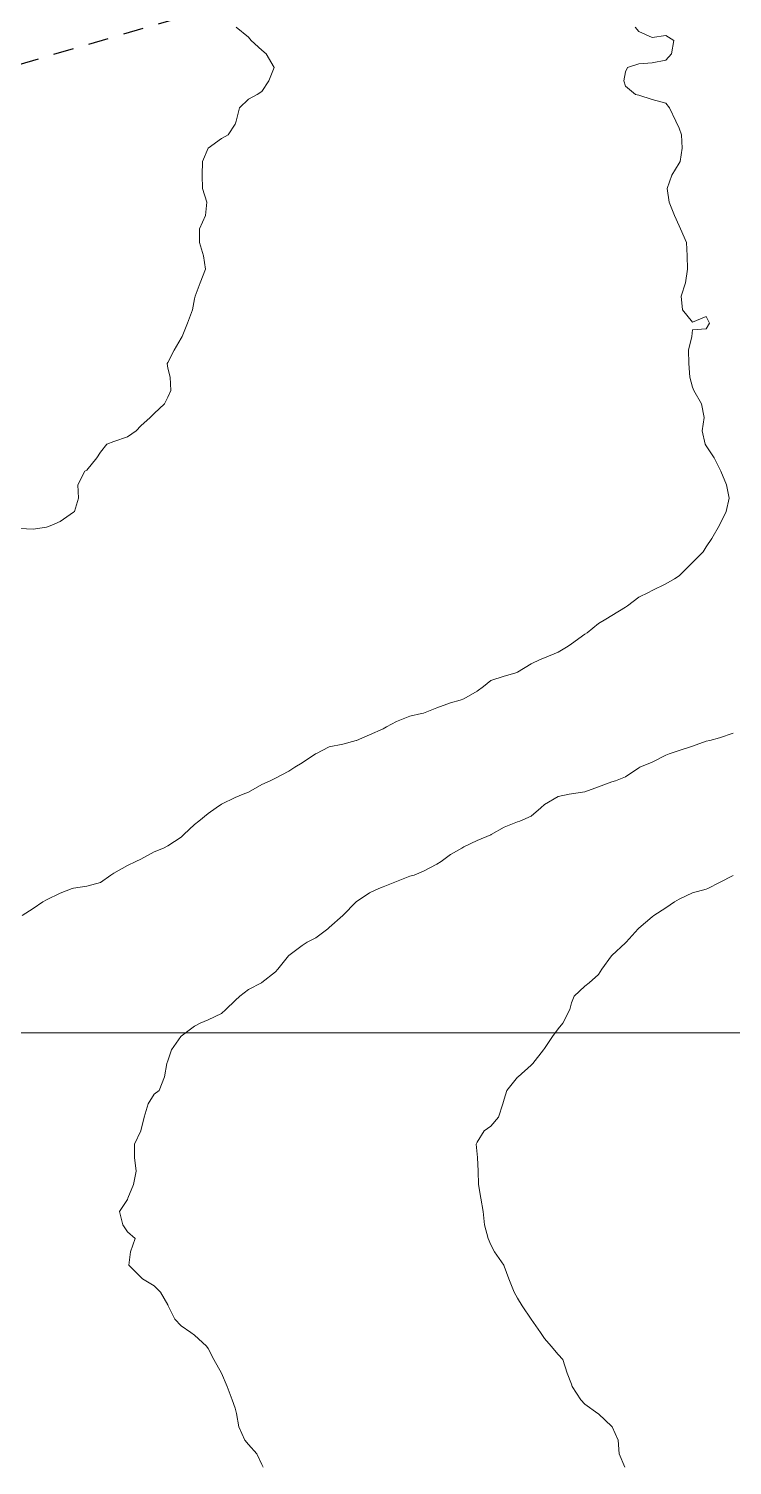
# Model space of a CAD drawing. Header units: centimetres. Extents: x 0 to 642158, y -847 to 649707.
# Drawn here: x 617167.6 to 617193.7, y 621171.3 to 621224.7 of the extents above; entities that cross this region are included whole.
import ezdxf

# ---------------------------------------------------------------- set-up
doc = ezdxf.new("R2010")
doc.units = ezdxf.units.CM
doc.header["$MEASUREMENT"] = 0
doc.linetypes.add('JIS_02_0.7', pattern=[1.35, 0.75, -0.6])
for name, color, linetype, lineweight in [('MEV_grille', 254, 'Continuous', 9), ('WAL_parcellaire agricole', 7, 'JIS_02_0.7', 25), ('WAL_topographie 0.5', 253, 'Continuous', 20)]:
    doc.layers.add(name, color=color, linetype=linetype, lineweight=lineweight)
picture_1 = doc.add_image_def('image2.png', size_in_pixel=(6614, 11023))

# ---------------------------------------------------------------- blocks, each defined once
blk = doc.blocks.new('*U114')
at = {"layer": 'MEV_grille', "transparency": 33554687}
blk.add_lwpolyline([(-1338.461, 0), (1338.461, 0)], dxfattribs=at)
blk = doc.blocks.new('*U115')
at = {"layer": 'MEV_grille', "color": 0, "linetype": 'ByBlock', "lineweight": -2, "transparency": 16777216}
blk.add_blockref('*U114', (0, -1200), dxfattribs=at)

msp = doc.modelspace()

# ---------------------------------------------------------------- linework, layer by layer
at = {"layer": 'WAL_parcellaire agricole'}
msp.add_lwpolyline([(617235.845, 621089.917), (617230.845, 621089.917), (617187.846, 621087.912), (617168.846, 621086.909), (617161.846, 621088.909), (617149.844, 621102.907), (617144.843, 621113.906), (617141.84, 621136.906), (617134.831, 621213.904), (617205.078, 621234.412), (617212.832, 621203.663), (617217.084, 621181.164), (617220.336, 621164.165), (617230.843, 621108.416), (617235.845, 621089.917)], dxfattribs=at)
at = {"layer": 'WAL_topographie 0.5'}
for points in [[(617175.298, 621224.75), (617175.75, 621224.37), (617175.847, 621224.25), (617176.25, 621223.893), (617176.406, 621223.75), (617176.704, 621223.25), (617176.509, 621222.75), (617176.25, 621222.361), (617176.068, 621222.25), (617175.75, 621222.066), (617175.417, 621221.75), (617175.298, 621221.25), (617175.25, 621221.139), (617175, 621220.75), (617174.75, 621220.615), (617174.25, 621220.25), (617174.25, 621220.25), (617174.04, 621219.75), (617174.024, 621219.25), (617174.042, 621218.75), (617174.204, 621218.25), (617174.15, 621217.75), (617173.933, 621217.25), (617173.936, 621216.75), (617174.074, 621216.25), (617174.154, 621215.75), (617173.955, 621215.25), (617173.765, 621214.75), (617173.75, 621214.65), (617173.67, 621214.25), (617173.49, 621213.75), (617173.282, 621213.25), (617173.25, 621213.187), (617172.991, 621212.75), (617172.75, 621212.286), (617172.731, 621212.25), (617172.75, 621212.083), (617172.841, 621211.75), (617172.868, 621211.25), (617172.75, 621211), (617172.632, 621210.75), (617172.25, 621210.389), (617172.103, 621210.25), (617171.75, 621209.934), (617171.583, 621209.75), (617171.25, 621209.531), (617170.75, 621209.355), (617170.484, 621209.25), (617170.25, 621208.958), (617170.111, 621208.75), (617169.75, 621208.286), (617169.667, 621208.25), (617169.406, 621207.75), (617169.434, 621207.25), (617169.283, 621206.75), (617169.25, 621206.724), (617168.75, 621206.387), (617168.45, 621206.25), (617168.25, 621206.17), (617167.75, 621206.094), (617167.25, 621206.118)], [(617190.115, 621224.75), (617190.25, 621224.583), (617190.75, 621224.368), (617191.25, 621224.438), (617191.55, 621224.25), (617191.464, 621223.75), (617191.25, 621223.519), (617190.75, 621223.417), (617190.25, 621223.382), (617189.833, 621223.25), (617189.75, 621223.083), (617189.691, 621222.75), (617189.75, 621222.55), (617190.125, 621222.25), (617190.25, 621222.217), (617190.75, 621222.059), (617191.25, 621221.917), (617191.39, 621221.75), (617191.62, 621221.25), (617191.75, 621221), (617191.837, 621220.75), (617191.861, 621220.25), (617191.787, 621219.75), (617191.75, 621219.692), (617191.483, 621219.25), (617191.301, 621218.75), (617191.375, 621218.25), (617191.575, 621217.75), (617191.75, 621217.361), (617191.803, 621217.25), (617192.019, 621216.75), (617192.05, 621216.25), (617192.054, 621215.75), (617191.984, 621215.25), (617191.829, 621214.75), (617191.868, 621214.25), (617192.25, 621213.786), (617192.75, 621214), (617192.875, 621213.75), (617192.75, 621213.544), (617192.25, 621213.5), (617192.224, 621213.25), (617192.094, 621212.75), (617192.103, 621212.25), (617192.15, 621211.75), (617192.25, 621211.375), (617192.298, 621211.25), (617192.576, 621210.75), (617192.673, 621210.25), (617192.6, 621209.75), (617192.717, 621209.25), (617192.75, 621209.194), (617193.046, 621208.75), (617193.25, 621208.357), (617193.3, 621208.25), (617193.514, 621207.75), (617193.605, 621207.25), (617193.5, 621206.75), (617193.25, 621206.25), (617193.25, 621206.25), (617192.964, 621205.75), (617192.75, 621205.437), (617192.643, 621205.25), (617192.25, 621204.857), (617192.135, 621204.75), (617191.75, 621204.365), (617191.577, 621204.25), (617191.25, 621204.065), (617190.75, 621203.814), (617190.607, 621203.75), (617190.25, 621203.571), (617189.828, 621203.25), (617189.75, 621203.196), (617189.25, 621202.888), (617189.026, 621202.75), (617188.75, 621202.587), (617188.337, 621202.25), (617188.25, 621202.193), (617187.75, 621201.833), (617187.628, 621201.75), (617187.25, 621201.528), (617186.75, 621201.318), (617186.589, 621201.25), (617186.25, 621201.092), (617185.75, 621200.785), (617185.639, 621200.75), (617185.25, 621200.639), (617184.75, 621200.476), (617184.483, 621200.25), (617184.25, 621200.078), (617183.75, 621199.792), (617183.619, 621199.75), (617183.25, 621199.649), (617182.75, 621199.461), (617182.25, 621199.268), (617182.179, 621199.25), (617181.75, 621199.15), (617181.25, 621198.948), (617180.883, 621198.75), (617180.75, 621198.68), (617180.25, 621198.455), (617179.763, 621198.25), (617179.75, 621198.245), (617179.25, 621198.113), (617178.75, 621198.012), (617178.25, 621197.757), (617178.24, 621197.75), (617177.75, 621197.414), (617177.476, 621197.25), (617177.25, 621197.102), (617176.75, 621196.847), (617176.559, 621196.75), (617176.25, 621196.617), (617175.75, 621196.327), (617175.553, 621196.25), (617175.25, 621196.134), (617174.75, 621195.885), (617174.546, 621195.75), (617174.25, 621195.54), (617173.905, 621195.25), (617173.75, 621195.128), (617173.35, 621194.75), (617173.25, 621194.65), (617172.75, 621194.331), (617172.593, 621194.25), (617172.25, 621194.105), (617171.75, 621193.838), (617171.571, 621193.75), (617171.25, 621193.606), (617170.75, 621193.32), (617170.638, 621193.25), (617170.25, 621192.975), (617169.75, 621192.832), (617169.25, 621192.767), (617169.196, 621192.75), (617168.75, 621192.576), (617168.25, 621192.33), (617168.116, 621192.25), (617167.75, 621192.008), (617167.34, 621191.75)], [(617193.75, 621198.518), (617193.25, 621198.341), (617192.893, 621198.25), (617192.75, 621198.217), (617192.25, 621198.035), (617191.75, 621197.875), (617191.375, 621197.75), (617191.25, 621197.702), (617190.75, 621197.446), (617190.292, 621197.25), (617190.25, 621197.226), (617189.75, 621196.894), (617189.389, 621196.75), (617189.25, 621196.709), (617188.75, 621196.527), (617188.25, 621196.335), (617187.75, 621196.268), (617187.667, 621196.25), (617187.25, 621196.162), (617186.75, 621195.866), (617186.607, 621195.75), (617186.25, 621195.438), (617185.833, 621195.25), (617185.75, 621195.223), (617185.25, 621195.022), (617184.769, 621194.75), (617184.75, 621194.741), (617184.25, 621194.53), (617183.75, 621194.299), (617183.676, 621194.25), (617183.25, 621194.01), (617182.903, 621193.75), (617182.75, 621193.655), (617182.25, 621193.387), (617181.9, 621193.25), (617181.75, 621193.204), (617181.25, 621193.013), (617180.75, 621192.814), (617180.598, 621192.75), (617180.25, 621192.59), (617179.75, 621192.25), (617179.75, 621192.25), (617179.25, 621191.75), (617179.25, 621191.75), (617178.75, 621191.294), (617178.694, 621191.25), (617178.25, 621190.91), (617177.924, 621190.75), (617177.75, 621190.636), (617177.25, 621190.265), (617177.237, 621190.25), (617176.836, 621189.75), (617176.75, 621189.659), (617176.25, 621189.262), (617176.23, 621189.25), (617175.75, 621189), (617175.426, 621188.75), (617175.25, 621188.588), (617174.904, 621188.25), (617174.75, 621188.107), (617174.25, 621187.865), (617173.95, 621187.75), (617173.75, 621187.639), (617173.25, 621187.266), (617173.237, 621187.25), (617172.886, 621186.75), (617172.75, 621186.35), (617172.712, 621186.25), (617172.625, 621185.75), (617172.438, 621185.25), (617172.25, 621185.107), (617172.023, 621184.75), (617171.875, 621184.25), (617171.75, 621183.75), (617171.75, 621183.75), (617171.521, 621183.25), (617171.513, 621182.75), (617171.583, 621182.25), (617171.481, 621181.75), (617171.271, 621181.25), (617171.25, 621181.194), (617170.964, 621180.75), (617171.083, 621180.25), (617171.25, 621180), (617171.536, 621179.75), (617171.365, 621179.25), (617171.306, 621178.75), (617171.75, 621178.306), (617171.813, 621178.25), (617172.25, 621177.991), (617172.482, 621177.75), (617172.75, 621177.281), (617172.767, 621177.25), (617173.009, 621176.75), (617173.25, 621176.5), (617173.611, 621176.25), (617173.75, 621176.161), (617174.192, 621175.75), (617174.25, 621175.656), (617174.467, 621175.25), (617174.75, 621174.75), (617174.75, 621174.75), (617174.957, 621174.25), (617175.147, 621173.75), (617175.25, 621173.442), (617175.304, 621173.25), (617175.391, 621172.75), (617175.609, 621172.25), (617175.75, 621172.093), (617176.058, 621171.75), (617176.25, 621171.355), (617176.301, 621171.25)], [(617193.75, 621193.226), (617193.25, 621192.974), (617192.817, 621192.75), (617192.75, 621192.725), (617192.25, 621192.592), (617191.75, 621192.358), (617191.579, 621192.25), (617191.25, 621192.029), (617190.803, 621191.75), (617190.75, 621191.701), (617190.25, 621191.278), (617190.221, 621191.25), (617189.782, 621190.75), (617189.75, 621190.726), (617189.25, 621190.263), (617189.238, 621190.25), (617188.878, 621189.75), (617188.75, 621189.55), (617188.404, 621189.25), (617188.25, 621189.125), (617187.85, 621188.75), (617187.75, 621188.5), (617187.692, 621188.25), (617187.429, 621187.75), (617187.25, 621187.538), (617187.044, 621187.25), (617186.75, 621186.8), (617186.706, 621186.75), (617186.311, 621186.25), (617186.25, 621186.182), (617185.765, 621185.75), (617185.75, 621185.737), (617185.344, 621185.25), (617185.25, 621184.929), (617185.204, 621184.75), (617185.032, 621184.25), (617184.75, 621183.92), (617184.5, 621183.75), (617184.25, 621183.329), (617184.213, 621183.25), (617184.25, 621182.875), (617184.26, 621182.75), (617184.287, 621182.25), (617184.3, 621181.75), (617184.386, 621181.25), (617184.463, 621180.75), (617184.524, 621180.25), (617184.648, 621179.75), (617184.75, 621179.512), (617184.895, 621179.25), (617185.235, 621178.75), (617185.25, 621178.717), (617185.425, 621178.25), (617185.622, 621177.75), (617185.75, 621177.53), (617185.913, 621177.25), (617186.25, 621176.75), (617186.25, 621176.75), (617186.594, 621176.25), (617186.75, 621176.031), (617186.993, 621175.75), (617187.25, 621175.433), (617187.422, 621175.25), (617187.595, 621174.75), (617187.75, 621174.341), (617187.779, 621174.25), (617188.093, 621173.75), (617188.25, 621173.593), (617188.73, 621173.25), (617188.75, 621173.229), (617189.25, 621172.766), (617189.265, 621172.75), (617189.484, 621172.25), (617189.526, 621171.75), (617189.726, 621171.25)]]:
    msp.add_lwpolyline(points, dxfattribs=at)

# ---------------------------------------------------------------- block references
at = {"layer": 'MEV_grille', "transparency": 33554687}
msp.add_blockref('*U115', (616669.481, 622387.381), dxfattribs=at)

# ---------------------------------------------------------------- pictures from other files: only their frames are drawn
image = msp.add_image(picture_1, insert=(616830.845, 620745.783), size_in_units=(429.466, 715.756), dxfattribs=dict(brightness=75))
image.dxf.flags = 7

doc.saveas('drawing.dxf')
